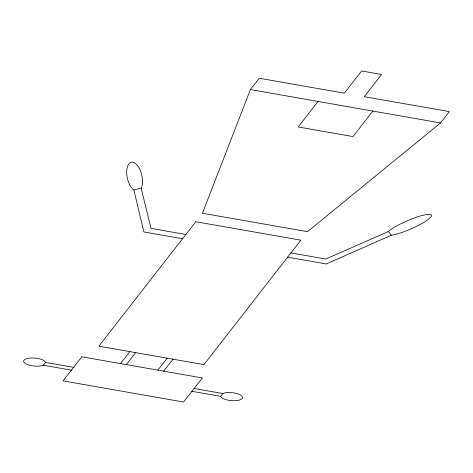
<?xml version="1.0" encoding="UTF-8"?>
<svg xmlns="http://www.w3.org/2000/svg" width="473" height="473" viewBox="0 0 473 473"><rect width="100%" height="100%" fill="white"/><g stroke="black" fill="none" stroke-linecap="round" stroke-linejoin="round"><path stroke-width="0.71" d="M250.406 89.58L202.426 213.234L307.474 231.669L440.517 122.945L449.35 111.61L364.293 96.681L381.587 74.48L361.597 70.968L344.297 93.175L259.239 78.246L250.406 89.58L440.517 122.945M222.818 393.518L220.655 396.339A9.052 5.398 -16.3 0 0 221.985 397.882A16.265 9.697 -16.3 0 0 224.598 399.212A26.866 16.023 -16.3 0 0 233.236 400.726A16.265 9.697 -16.3 0 0 237.038 400.525A9.052 5.398 -16.3 0 0 240.586 399.602A2.956 1.762 -16.3 0 0 242.483 397.172A9.052 5.398 -16.3 0 0 241.053 395.375A16.265 9.697 -16.3 0 0 238.433 394.05A26.866 16.023 -16.3 0 0 229.801 392.537A16.265 9.697 -16.3 0 0 225.993 392.732A9.052 5.398 -16.3 0 0 222.818 393.518L194.113 388.475M318.069 101.453L298.197 126.959L352.988 136.579L372.86 111.072M120.461 363.577L129.797 351.593M126.261 364.594L135.597 352.61M157.858 370.14L167.188 358.156M163.652 371.157L172.988 359.173M45.55 362.407L43.321 365.215A9.052 5.398 -16.3 0 1 40.193 365.978A16.265 9.697 -16.3 0 1 36.391 366.179A26.866 16.023 -16.3 0 1 27.753 364.665A16.265 9.697 -16.3 0 1 25.14 363.335A9.052 5.398 -16.3 0 1 23.709 361.538A2.956 1.762 -16.3 0 1 25.601 359.113A9.052 5.398 -16.3 0 1 29.149 358.185A16.265 9.697 -16.3 0 1 32.956 357.984A26.866 16.023 -16.3 0 1 41.594 359.504A16.265 9.697 -16.3 0 1 44.208 360.828A9.052 5.398 -16.3 0 1 45.55 362.407L74.255 367.444M290.919 252.925L325.802 259.05L388.422 231.516A20.688 12.333 -16.3 0 1 391.189 229.31A45.509 27.132 -16.3 0 1 397.273 225.603A83.928 50.043 -16.3 0 1 415.702 217.462A45.509 27.132 -16.3 0 1 422.927 215.286A20.688 12.333 -16.3 0 1 429.596 214.334A2.72 1.62 -16.3 0 1 431.24 216.539A20.688 12.333 -16.3 0 1 426.806 220.489A45.509 27.132 -16.3 0 1 420.722 224.196A83.928 50.043 -16.3 0 1 402.292 232.338A45.509 27.132 -16.3 0 1 395.067 234.513A20.688 12.333 -16.3 0 1 391.337 235.217L326.269 263.964L287.608 257.176M133.877 190.028L141.161 188.124A20.688 12.333 -16.3 0 0 142.083 185.593A45.509 27.132 -16.3 0 0 142.544 180.899A83.928 50.043 -16.3 0 0 139.706 169.027A45.509 27.132 -16.3 0 0 137.2 165.142A20.688 12.333 -16.3 0 0 133.439 162.357A2.72 1.62 -16.3 0 0 129.176 163.522A20.688 12.333 -16.3 0 0 127.125 167.891A45.509 27.132 -16.3 0 0 126.669 172.586A83.928 50.043 -16.3 0 0 129.507 184.458A45.509 27.132 -16.3 0 0 132.014 188.343A20.688 12.333 -16.3 0 0 133.877 190.028L143.893 231.953L182.554 238.741M185.865 234.49L150.982 228.364L141.161 188.124M43.191 365.191L72.062 370.258M191.92 391.295L220.79 396.362M388.422 231.516L391.337 235.217M81.799 356.79L63.033 380.877L183.554 402.032L202.32 377.945L81.799 356.79M195.798 221.736L98.869 346.165L203.922 364.606L300.852 240.172L195.798 221.736"/></g></svg>
